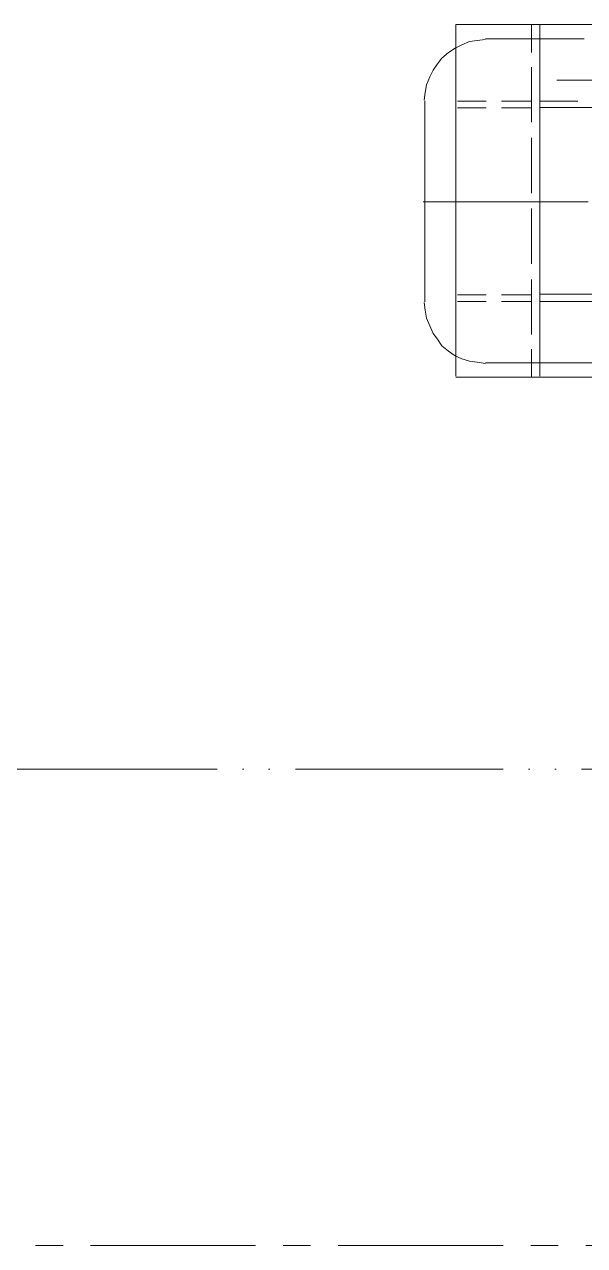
# Model space of a CAD drawing. Header units: millimetres. Extents: x 163705 to 1616509, y 81827 to 302547.
# Drawn here: x 193945 to 194592, y 148310 to 149720 of the extents above; entities that cross this region are included whole.
import ezdxf

# ---------------------------------------------------------------- set-up
doc = ezdxf.new("R2010")
doc.units = ezdxf.units.MM
doc.header["$LTSCALE"] = 10
doc.linetypes.add('ACAD_ISO05W100', pattern=[33, 24, -3, 0, -3, 0, -3])
doc.linetypes.add('CENTER2', pattern=[28.575, 19.05, -3.175, 3.175, -3.175])
for name, color, linetype, lineweight in [('1-中心线', 1, 'CENTER2', 0), ('1-双点线', 8, 'ACAD_ISO05W100', 0), ('1-建筑轮廓', 7, 'Continuous', 20), ('1-设备轮廓', 2, 'Continuous', 18)]:
    doc.layers.add(name, color=color, linetype=linetype, lineweight=lineweight)

# ---------------------------------------------------------------- blocks, each defined once
blk = doc.blocks.new('G$C5C029050')
at = {"layer": '1-双点线'}
blk.add_line((1, 53039.4), (92688.6, 53039.4), dxfattribs=at)
blk = doc.blocks.new('2PG0806-俯视图')
for p, q in [((581, 2639.8), (572, 2636)), ((589.9, 2641.1), (581, 2639.8)), ((598.8, 2642.4), (589.9, 2641.1)), ((599.5, 2641.8), (831.9, 2641.8)), ((841.4, 2641.1), (832.5, 2642.4)), ((850.4, 2639.8), (841.4, 2641.1)), ((859.3, 2636), (850.4, 2639.8)), ((556.7, 2627.1), (549, 2622)), ((563.1, 2632.2), (556.7, 2627.1)), ((572, 2636), (563.1, 2632.2)), ((867, 2632.2), (859.3, 2636)), ((874.6, 2627.1), (867, 2632.2)), ((881, 2622), (874.6, 2627.1)), ((542.7, 2614.3), (537.5, 2606.6)), ((549, 2622), (542.7, 2614.3)), ((887.4, 2614.3), (881, 2622)), ((892.5, 2606.6), (887.4, 2614.3)), ((512.6, 2606), (512.6, 1450.5)), ((920, 2606), (513.9, 2606)), ((533.7, 2599), (531.2, 2590)), ((537.5, 2606.6), (533.7, 2599)), ((600.1, 2570.9), (600.1, 2604.1)), ((607.8, 2570.9), (607.8, 2604.1)), ((823.6, 2570.9), (823.6, 2604.1)), ((831.2, 2570.9), (831.2, 2604.1)), ((896.3, 2599), (892.5, 2606.6)), ((900.2, 2590), (896.3, 2599)), ((920, 2606), (920, 1841.2)), ((529.9, 2581.1), (528.6, 2572.2)), ((531.2, 2590), (529.9, 2581.1)), ((901.4, 2581.1), (900.2, 2590)), ((902.7, 2572.2), (901.4, 2581.1)), ((529.2, 2571.5), (529.2, 2077.4)), ((903.4, 2571.5), (903.4, 2457.9)), ((600.1, 2518.5), (600.1, 2553)), ((607.8, 2518.5), (607.8, 2553)), ((823.6, 2518.5), (823.6, 2553)), ((831.2, 2518.5), (831.2, 2553)), ((545.2, 2518.5), (513.3, 2518.5)), ((625.6, 2518.5), (561.8, 2518.5)), ((707.4, 2518.5), (643.5, 2518.5)), ((789.1, 2518.5), (725.2, 2518.5)), ((870.8, 2518.5), (807, 2518.5)), ((919.3, 2518.5), (887.4, 2518.5)), ((920, 2509), (513.9, 2509)), ((600.1, 2443.2), (600.1, 2508.3)), ((608.4, 2509), (608.4, 1546.2)), ((824.2, 2509), (824.2, 1841.2)), ((831.2, 2464.9), (831.2, 2508.3)), ((855.5, 2402.4), (855.5, 2489.2))]:
    blk.add_line(p, q)
at = {"layer": '1-中心线'}
blk.add_line((715, 2643.7), (715, 1486.9), dxfattribs=at)
blk = doc.blocks.new('A$C1db492d9')
at = {"layer": '1-设备轮廓', "rotation": 90}
blk.add_blockref('2PG0806-俯视图', (5021.1, 5139.9), dxfattribs=at)

msp = doc.modelspace()

# ---------------------------------------------------------------- linework, layer by layer
at = {"layer": '1-中心线'}
msp.add_line((209928.183, 148309.632), (183311.682, 148309.632), dxfattribs=at)

# ---------------------------------------------------------------- block references
msp.add_blockref('A$C1db492d9', (192027.833, 143659.632))
at = {"layer": '1-建筑轮廓'}
msp.add_blockref('G$C5C029050', (181709.24, 95820.209), dxfattribs=at)

doc.saveas('drawing.dxf')
